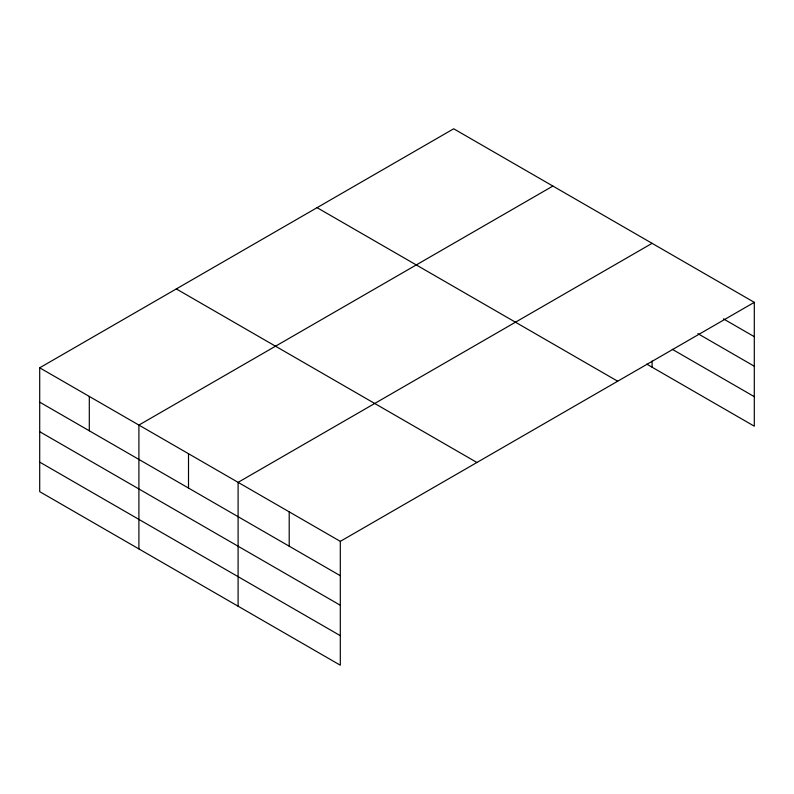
<?xml version="1.0" encoding="UTF-8"?>
<svg xmlns="http://www.w3.org/2000/svg" width="794" height="794" viewBox="0 0 794 794"><rect width="100%" height="100%" fill="white"/><g stroke="black" fill="none" stroke-linecap="round" stroke-linejoin="round"><path stroke-width="1.19" d="M39.7 367.801L340.308 541.359L340.308 665.213L39.7 491.655L39.7 367.801L453.692 128.787L754.3 302.345L754.3 426.199L646.812 364.148M552.892 186.064L138.9 425.078L138.9 548.932M652.092 243.331L238.101 482.345L238.101 606.209M340.308 541.359L754.3 302.345M723.423 318.86L754.3 336.686M697.876 333.649L754.3 366.223M672.32 349.33L754.3 396.663M317.074 207.661L617.682 381.219M176.318 288.927L476.926 462.485M39.7 402.151L340.308 575.7M39.7 431.688L340.308 605.246M39.7 462.118L340.308 635.676M652.092 361.032L652.092 367.185M289.205 511.852L289.205 546.203M188.506 453.711L188.506 488.062M89.305 396.434L89.305 430.785"/></g></svg>
